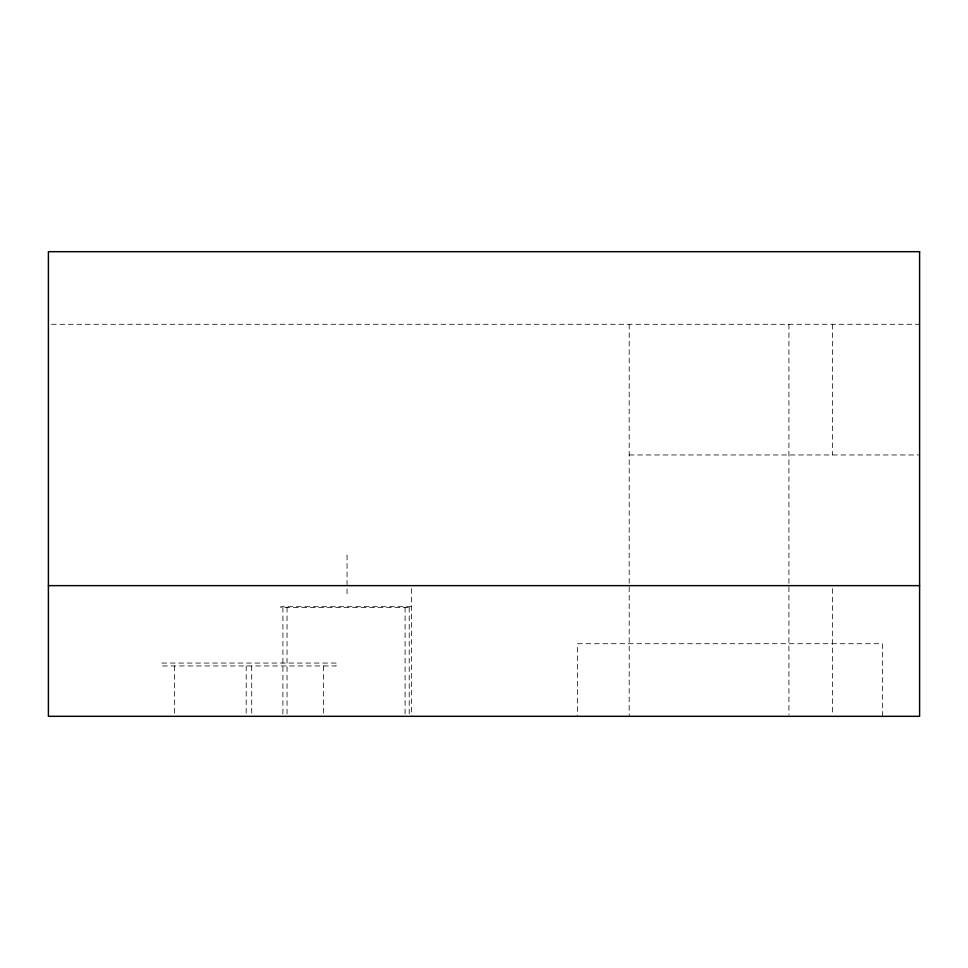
<?xml version="1.0" encoding="UTF-8"?>
<svg xmlns="http://www.w3.org/2000/svg" width="968" height="968" viewBox="0 0 968 968"><rect width="100%" height="100%" fill="white"/><g stroke="black" fill="none" stroke-linecap="round" stroke-linejoin="round"><path stroke-width="0.73" stroke-dasharray="4.84 3.63" d="M51.425 324.28L919.6 324.28M629.2 454.96L919.6 454.96M411.4 606.694L280.72 606.694L280.72 607.42L411.4 607.42M882.417 716.32L882.417 643.72L577.497 643.72L577.497 716.32M832.48 324.28L832.48 454.96M832.48 588.641L832.48 714.82M788.92 324.28L788.92 714.808M629.2 324.28L629.2 716.32M411.4 588.641L411.4 716.32M409.222 607.42L409.222 714.808M405.084 607.42L405.084 714.808M347.052 555.027L347.052 594.969M323.469 665.96L323.469 716.32M287.036 607.42L287.036 714.808M282.898 607.42L282.898 714.808M251.704 665.96L251.704 716.32M246.199 665.96L246.199 716.32M174.434 665.96L174.434 716.32M336.065 663.056L161.825 663.056L161.825 665.96L336.065 665.96L336.065 663.056"/><path stroke-width="1.45" d="M48.4 585.64L919.6 585.64M919.6 251.68L48.4 251.68L48.4 716.32L919.6 716.32L919.6 251.68"/></g></svg>
